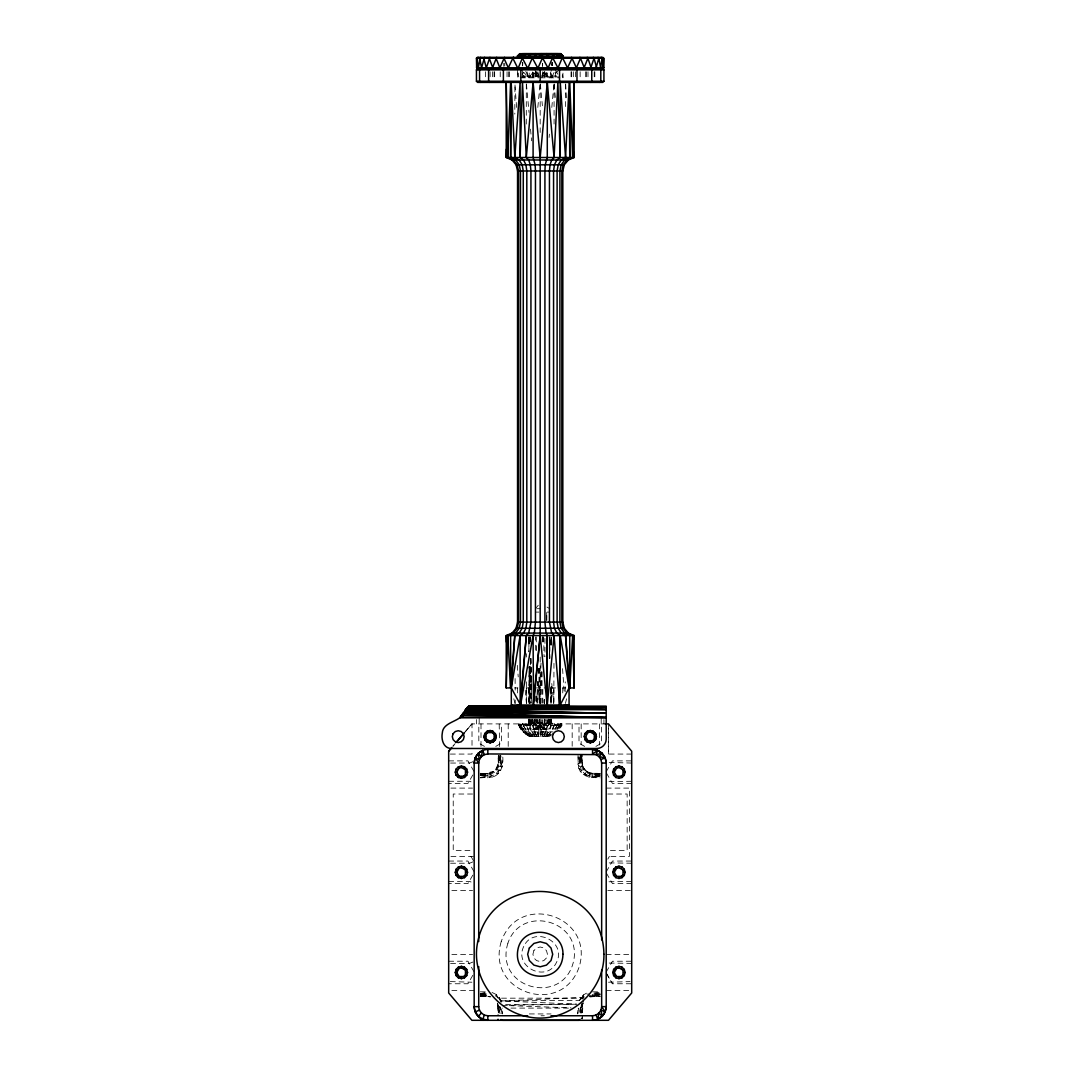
<?xml version="1.0" encoding="UTF-8"?>
<svg xmlns="http://www.w3.org/2000/svg" width="1074" height="1074" viewBox="0 0 1074 1074"><rect width="100%" height="100%" fill="white"/><g stroke="black" fill="none" stroke-linecap="round" stroke-linejoin="round"><path stroke-width="0.75" stroke-dasharray="5 3.75" d="M528.046 723.903L528.824 723.446L528.838 719.674M528.851 703.134L528.985 666.712M528.945 722.99L528.945 719.674L528.945 722.99L527.925 723.903M528.999 643.541L528.999 636.922L528.878 651.824L528.918 636.922L529.039 643.541M548.921 722.99L548.921 719.674L549.27 723.903M529.052 722.99L551.687 723.446L551.553 719.674L551.566 722.99L552.466 723.903M551.553 703.134L551.553 686.581M551.566 645.206L551.566 636.922L551.499 645.206M549.915 723.903L549.203 719.674M549.297 658.443L549.324 636.922L549.458 658.443M551.365 722.99L551.365 719.674L551.365 722.99L552.251 723.903M551.432 686.581L551.311 703.134M522.501 65.581L522.528 62.305M536.664 736.415L533.134 725.635L534.812 723.903L539.98 725.635L540.088 719.674M552.385 65.568L552.425 62.279M550.559 722.99L550.573 719.674L551.392 723.903M550.653 703.134L550.72 686.581M550.949 636.922L550.908 645.206L551.123 636.922M553.808 703.349L553.983 660.376M631.7 754.069L608.367 754.069L608.475 727.246M529.334 722.99L529.361 719.674L528.475 723.903M529.469 703.134L529.683 666.712M529.831 643.541L529.871 636.922M529.657 722.99L529.683 719.674L528.824 723.903L528.811 718.989M529.777 703.134L530.006 666.712M542.639 719.674L542.813 723.903M542.746 703.134L542.84 686.581M543.149 636.922L543.108 643.541L543.014 636.922M550.143 722.99L550.157 719.674L550.935 723.903M550.626 645.206L550.68 636.922M480.239 773.857C491.771 776.824 501.786 767.091 498.403 755.465L498.766 763.05L498.967 755.465M497.463 1003.17L498.349 1012.393L499.41 1013.198L499.491 1007.64L497.463 1003.17L498.349 1012.393L499.235 1006.593L500.457 1007.922L501.048 1013.722L501.598 1008.016L502.619 1013.937L502.619 1008.097M565.179 691.777L565.246 681.856M534.476 723.903L534.933 719.674M535.658 640.238L535.684 636.922M541.726 719.674L541.82 723.903M541.873 703.134L542.142 671.68M542.451 636.922L542.397 643.541L542.558 636.922L542.357 640.238M581.678 755.465L581.611 763.05L581.396 755.465M533.603 723.903L534.127 719.674M539.98 723.903L540.37 736.415M557.003 728.951L558.722 725.635L560.48 723.903L560.453 725.635L561.675 723.903L561.809 725.635L559.796 728.951L520.581 728.951L518.567 725.635L518.688 723.903L519.91 725.635L519.897 723.903L521.642 725.635L525.535 731.904L530.918 736.415M543.712 736.415L547.23 725.635L545.176 723.446L545.162 719.674M546.572 620.383L546.679 612.099L549.364 612.099M530.945 722.99L530.999 719.674L530.207 723.903M531.254 703.134L531.63 679.963M544.545 718.989L544.545 723.903L544.317 719.674M544.599 703.134L544.652 699.818L544.8 703.134M517.587 69.864L517.426 77.825L518.312 73.045M537.148 723.903L537.443 719.674M537.765 703.134L538.195 681.614M538.356 673.344L538.463 668.377M536.476 722.99L536.557 719.674L536.181 723.903M536.919 703.134L537.389 681.614M538.973 723.903L539.161 719.674M545.431 736.415L548.478 731.904L550.68 725.635L554.681 723.903L554.64 725.635L558.104 723.903L558.722 725.635M580.188 755.465L579.973 763.05L580.014 755.465L579.289 763.05L582.43 773.857L588.874 777.388L600.138 777.858M540.584 703.134L541.524 671.68M539.698 703.134L541.054 661.759M539.994 723.446L539.685 719.674M540.249 703.134L541.296 671.68M533.268 72.978L532.221 76.925M600.138 775.482C588.27 777.428 577.127 767.856 581.289 755.465M560.48 723.903L558.493 728.951M480.239 775.253C492.496 777.643 502.404 767.722 500.028 755.465M522.568 65.917L522.823 62.883M582.108 1019.105L582.296 1016.702M549.096 137.472L549.405 134.143M551.808 107.427L553.929 84.054M537.819 107.427L540.034 84.054M529.281 73.045L528.811 77.825L523.548 72.146M600.138 774.139C588.633 776.69 578.591 767.131 581.974 755.465C581.558 761.936 582.108 770.998 589.841 772.931L588.874 777.388L600.138 776.14L592.553 776.126L600.138 775.737M581.504 1003.854L582.296 1011.614L580.967 1013.198L581.504 1003.854L580.873 1007.64M480.239 777.858L492.738 777.012C499.128 771.669 503.088 763.963 500.484 755.465L500.403 763.05L500.189 755.465M582.363 1003.868L582.981 1003.197L581.746 1007.331L582.027 1012.393L582.363 1003.868L583.692 1000.901M534.946 736.415L530.677 728.951L529.952 723.903L533.134 725.635M546.398 76.012L547.364 76.925L546.545 76.012L547.015 72.978M581.746 1007.331L580.296 1007.855L579.329 1013.722L578.295 1008.083L577.745 1013.937L577.745 1008.097M529.965 736.415L521.642 728.951L519.735 725.635L520.044 723.903L520.098 725.635L524.233 731.904L530.086 736.415M531.388 723.903L531.979 719.674M544.639 76.925L544.813 70.186M547.284 736.415L551.392 731.904L554.372 725.635L550.049 723.903L547.928 725.635L544.062 736.415M565.448 703.457L566.535 698.798M533.013 76.925L534.543 72.978M581.893 1007.157L582.913 1003.17L582.296 1018.783M541.887 736.415L543.578 725.635L545.565 723.903L540.397 725.635L540.397 723.903L540.007 736.415M600.138 773.508C593.586 774.072 584.699 773.522 582.672 765.762L579.759 766.554L578.591 767.964L580.242 771.28L582.43 773.857L584.927 773.898L589.049 775.844L588.646 777.308L578.591 767.964L577.745 755.465M542.249 736.415L545.162 723.903L547.928 725.635M521.642 725.635L522.273 723.903L525.736 725.635L525.696 723.903L529.697 725.635M498.363 763.05L498.121 755.465C498.846 762.003 498.296 770.931 490.536 772.931L491.328 775.844L492.738 777.012C501.679 774.086 503.787 763.735 502.619 755.465M545.149 76.925L544.585 76.012L545.82 72.978M535.214 76.925L537.054 72.978M554.99 728.951L558.104 723.903M550.237 76.925L550.667 70.186M554.05 72.522L551.566 77.825L551.083 73.045M555.419 728.951L557.862 723.903L560.279 725.635L560.333 723.903L560.628 725.635L558.735 728.951M522.944 76.925L523.629 75.556L524.998 76.925M538.195 729.313L540.182 725.38L546.894 729.313L540.182 725.38L533.362 729.313M554.681 723.903L550.949 731.904L546.988 736.415M557.339 728.951L559.098 725.635L557.862 723.903M541.752 76.012L543.592 72.589M492.026 992.457L496.43 994.605L501.289 1000.968L579.356 1000.337L583.504 994.927L586.699 993.047M583.504 994.927L581.692 998.162L582.591 998.874M537.967 729.313L540.182 725.38L545.78 729.313M560.628 725.635L561.635 723.903L561.809 725.635L518.567 725.635L518.742 723.903L519.735 725.635M472.802 774.985L467.928 783.429L448.677 783.429M472.802 875.149L467.928 883.593L448.677 883.593M472.802 975.313L467.928 983.757L448.677 983.757M606.206 771.709L612.448 760.889L631.7 760.889M607.803 859.146L609.388 856.394M606.206 871.873L612.448 861.053L631.7 861.053M606.206 972.037L612.448 961.23L631.7 961.23M522.018 75.18L523.548 72.522M582.833 999.062L584.175 996.927M531.952 723.446L532.261 719.674M555.11 76.925L555.728 70.186M542.008 75.18L543.82 72.522M586.659 771.441L584.927 773.898L585.424 776.032M531.791 736.415L526.904 731.904L522.514 723.903L521.279 725.635L523.038 728.951L530.731 736.415M501.585 1002.029L499.491 997.531L496.43 994.605L495.517 995.88L498.672 998.176L581.692 998.162L583.974 994.658L588.794 993.933M536.315 736.415L532.449 725.635L530.328 723.903L529.052 725.635L530.086 728.951L534.624 736.415M532.758 72.522L528.811 77.825L525.092 69.864M535.402 608.703L538.275 605.266M455.121 743.638L452.892 746.255L455.04 743.772M464.787 732.253L471.889 723.903L605.642 723.903M545.753 736.415L550.277 728.951L551.324 725.635L550.049 723.903M465.646 731.354L472.01 723.903L472.01 749.034M522.447 76.925L523.629 75.556L524.81 76.925M469.083 727.205L472.01 723.903M558.923 69.864L551.566 77.825L551.271 69.864M580.967 1018.877L582.027 1017.763M522.259 76.925L523.629 75.556L524.313 76.925M583.92 996.726L582.081 998.471L583.974 994.658L584.847 995.853M500.806 770.179L498.672 770.676L496.215 768.944L497.705 765.762L502.068 766.957L498.672 770.676L498.618 773.173L491.328 775.844L489.113 777.804L487.824 776.314L480.239 775.71L487.824 775.629L480.239 775.415M535.711 729.313L540.182 725.38L545.646 729.313M535.523 729.313L540.182 725.38L544.666 729.313M548.344 736.415L550.855 734.415L526.059 734.415L520.581 728.951M498.282 998.484L496.43 994.605M542.826 75.838L546.8 72.857M542.652 76.066L547.579 72.522M522.514 723.903L520.098 725.635L519.897 723.903M549.458 736.415L552.304 734.415M584.162 768.944L580.242 771.28M579.356 1000.337L580.994 999.223L580.886 997.531L501.289 1000.968L576.469 1004.096M472.829 761.721L469.62 763.05L448.677 763.05M472.829 861.885L469.62 863.227L448.677 863.227M472.829 962.049L469.62 963.391L448.677 963.391M523.387 725.635L526.005 723.903L528.972 731.904L533.093 736.415M532.449 725.635L535.214 723.903L539.819 725.635M533.483 729.313L540.182 725.38L543.712 729.313M495.745 746.403L501.37 743.154L501.37 723.903M595.909 746.403L601.534 743.154L601.534 723.903M547.23 725.635L550.425 723.903L550.68 725.635M526.005 725.635L530.328 723.903M540.558 725.635L545.162 723.903M487.824 773.589L480.239 773.629C485.609 776.408 494.362 766.876 496.054 775.361M608.488 982.213L630.089 981.596M480.239 993.732L487.824 991.839M609.012 781.617L631.7 781.268M609.012 881.781L631.7 881.432M600.138 776.395L592.553 777.858L592.553 773.307C583.383 773.213 580.927 762.862 582.296 755.465M590.163 996.82L600.138 996.108L589.559 996.538M480.239 777.589L491.328 775.844M594.07 993.128L600.138 992.108M589.264 995.517L600.138 994.443M589.639 996.82L600.138 996.404M480.239 773.307C486.146 773.616 493.194 774.072 496.698 768.179L498.067 763.05L502.619 763.05L500.739 755.465M480.239 995.665L487.824 995.061L487.824 996.404L490.2 996.82M480.239 994L487.824 993.423M600.138 774.314L592.553 774.649L600.138 774.636M480.239 995.987L487.824 995.705L480.239 995.773M592.553 996.108L600.138 995.84L592.553 995.048M480.239 996.35L487.824 996.122L480.239 996.068M480.239 994.282L487.824 994.068L480.239 994.108M480.239 774.193L487.824 773.992L480.239 773.924M502.39 1005.398L574.845 1004.217M505.626 1004.66L576.496 1004.177M600.138 773.642L589.774 773.213M522.528 70.186L522.528 76.012L559.635 76.012M562.105 76.012L562.951 76.012L562.951 73.099M520.138 76.925L558.856 76.925M520.474 77.825L538.557 77.825M540.182 77.825L559.903 77.825M537 608.703L540.182 608.703M535.322 612.099L538.92 612.099M514.607 687.937L517.91 687.937M526.153 687.937L532.14 687.937M535.402 687.937L544.961 687.937M550.626 687.937L558.144 687.937M562.467 687.937L565.77 687.937M528.838 722.99L551.566 722.99M523.092 731.904L553.097 731.904M526.059 734.415L529.375 736.415L550.412 736.415M450.342 754.069L472.01 754.069L472.01 750.713M448.677 760.889L467.928 760.889L474.171 771.709M577.745 763.05L582.296 763.05M631.7 763.05L608.488 762.446M592.553 773.307L600.138 773.307M448.677 781.268L469.62 781.268L472.829 782.597M631.7 783.429L612.448 783.429L606.206 772.622M450.946 788.101L472.506 788.101M606.206 788.101L629.431 788.101L629.431 856.394L607.871 856.394M472.56 794.022L453.228 794.022L453.228 850.474L472.56 850.474M607.817 794.022L627.149 794.022L627.149 850.474L607.817 850.474M450.946 856.394L474.171 856.394M448.677 861.053L467.928 861.053L474.171 871.873M631.7 863.227L609.012 862.878M448.677 881.432L469.62 881.432L472.829 882.761M631.7 883.593L612.448 883.593L606.206 872.786M451.859 890.427L472.573 890.427M607.803 890.427L631.7 890.427M451.859 954.397L472.573 954.397M606.206 954.397L630.102 954.397M448.677 961.23L467.928 961.23L474.171 972.037M631.7 963.391L609.012 963.042M450.288 981.596L471.889 982.213M606.206 972.95L612.448 983.757L631.7 983.757M451.859 990.59L474.171 990.59M606.206 990.59L630.102 990.59M480.239 991.839L486.307 991.839M592.553 991.839L600.138 991.839M480.239 996.404L490.737 996.82M510.969 1008.097L571.073 1008.097M529.334 1013.937L551.043 1013.937M541.014 1015.749L544.343 1015.749M600.138 994.108L592.553 994.068L600.138 994.282M509.089 1005.64L571.046 1007.855M480.239 774.314L487.824 774.649M600.138 993.987L592.553 993.383L592.553 996.404M480.239 994.443L487.824 995.061M500.605 766.554L502.162 766.729L501.075 763.05M589.049 775.844L592.553 776.314M552.023 723.903L551.137 719.674M499.276 1007.573L498.108 1006.821M547.928 723.903L547.337 719.674M547.122 723.903L546.585 719.674M584.632 746.403L579.007 743.154L579.007 723.903M484.468 746.403L478.829 743.154L478.829 723.903M547.015 607.065L549.754 608.703M529.509 736.415L523.307 731.904L518.823 725.635L518.688 723.903L518.823 725.635L523.4 731.904L529.576 736.415M556.99 725.635L554.372 723.903L554.372 725.635M533.577 72.857L538.866 76.831M532.019 736.415L527.28 731.904L522.273 723.903M534.812 723.903L536.799 725.635L538.49 736.415M533.375 736.415L529.428 731.904L525.696 723.903M548.156 76.925L547.243 76.012L547.243 72.978M518.541 76.925L517.628 73.099M579.759 766.554L577.799 764.339L579.289 763.05L578.013 755.465M543.498 729.313L540.182 725.38L533.899 729.313L540.182 725.38L542.41 729.313M522.528 76.012L523.239 76.925M534.745 69.864L538.369 75.18M555.285 69.864L558.359 75.18M606.756 973.903L612.448 983.757M470.976 856.394L474.171 861.912M527.589 76.925L527.066 70.186M535.214 723.903L538.128 736.415M499.061 997.867L500.873 1002.297M498.376 1006.271L499.41 1013.198M532.865 76.925L532.57 70.186M500.457 1007.922L500.135 1006.741L499.491 1007.64L501.048 1013.722M513.842 698.798L514.929 703.457M541.028 729.313L540.182 725.38L540.786 729.313M537.993 72.978L538.611 76.012M548.693 723.446L548.532 719.674M499.558 746.591L499.209 723.903M535.201 72.978L535.792 76.012M562.36 74.643L562.951 77.825L562.857 73.045M580.296 1007.855L580.967 1013.198M533.496 72.978L533.832 76.012M537.819 681.856L540.021 703.349M529.455 666.981L531.603 688.474M540.343 84.054L542.397 105.762M551.781 683.52L553.647 703.349M525.199 690.126L526.421 703.349M526.448 84.054L529.012 112.434M530.529 129.122L531.576 140.815M544.33 72.978L544.585 76.012M554.211 84.054L555.312 97.412M517.279 665.33L518.232 676.902M580.349 755.465L580.953 763.05M516.581 107.427L514.929 84.054L514.808 114.099M562.561 668.632L564.172 691.777M498 1005.465L498.067 1015.601M565.662 84.054L566.495 99.076M499.074 755.465L499.423 763.05M581.746 755.465L582.014 763.05M546.478 72.978L546.545 76.012M546.867 620.383L546.679 612.099L546.733 620.383M549.123 719.674L549.203 722.99M534.839 719.674L534.906 722.99M530.959 658.443L531.63 691.549M532.194 719.674L532.261 722.99M530.865 658.443L531.617 699.818M543.699 636.922L544.035 656.791M545.068 719.674L545.122 722.99M534.047 719.674L534.1 722.99M543.927 699.818L543.981 703.134M544.209 719.674L544.263 722.99M536.248 636.922L536.436 651.824M537 694.851L537.107 703.134M537.336 719.674L537.376 722.99M549.633 636.922L549.861 658.443M535.658 645.206L535.738 651.824M536.194 696.502L536.275 703.134M498.698 755.465L498.766 763.05M530.583 658.443L530.838 703.134M529.16 636.922L529.2 643.541M529.334 666.712L529.549 703.134M515.104 678.553L515.184 690.126M515.252 700.047L515.278 703.349M530.22 666.712L530.355 703.134M530.422 719.674L529.643 723.903L529.67 718.989M529.12 666.712L529.267 703.134M526.367 653.757L526.381 657.06M526.488 681.856L526.569 703.349M551.043 686.581L551.096 703.134M538.987 668.377L539.041 703.134M539.054 719.674L539.054 722.99M608.367 723.903L608.367 754.069M603.924 719.58L603.924 723.903M601.198 717.982L601.198 723.903M599.373 723.903L599.373 745.047M594.821 71.757L594.821 79.355M594.217 71.757L594.217 79.355M587.988 71.757L587.988 79.355M586.323 71.757L586.323 79.355M585.719 71.757L585.719 79.355M581.168 723.903L581.168 744.846M580.148 71.757L580.148 79.355M575.597 71.757L575.597 79.355M573.328 71.757L573.328 79.355M572.173 723.903L572.173 746.215M571.663 71.757L571.663 79.355M571.046 71.757L571.046 79.355M565.568 84.054L565.568 107.427M562.749 687.937L562.749 694.354M554.077 84.054L554.077 124.114M553.848 687.937L553.848 704.007M552.009 62.305L552.009 65.568M551.566 687.937L551.566 704.276M551.566 718.989L551.566 723.903M550.707 687.937L550.707 704.276M550.707 718.989L550.707 723.903M549.754 638.412L549.754 658.228M548.237 718.989L548.237 723.903M547.646 736.415L547.646 729.313L532.731 729.313L532.731 736.415M546.142 729.313L546.142 736.415M544.961 638.412L544.961 656.576M544.746 71.757L544.746 79.355M544.545 699.375L544.545 704.276M544.129 71.757L544.129 79.355M542.518 63.178L542.518 66.105M542.464 63.326L542.464 66.32M542.464 71.757L542.464 79.355M541.685 729.313L541.685 736.415M540.182 84.054L540.182 132.464M540.182 657.06L540.182 704.276M540.182 718.989L540.182 723.903M539.578 668.377L539.578 703.134M539.578 719.674L539.578 722.99M538.678 729.313L538.678 736.415M537.913 71.757L537.913 79.355M536.248 71.757L536.248 79.355M535.832 696.1L535.832 704.276M535.832 718.989L535.832 723.903M535.631 71.757L535.631 79.355M534.234 729.313L534.234 736.415M532.717 719.674L532.127 723.903L532.14 718.989M530.623 659.879L530.623 687.937M529.67 687.937L529.67 704.276M528.811 687.937L528.811 704.276M526.529 687.937L526.529 704.007M526.3 84.054L526.3 125.792M523.629 75.556L523.629 76.925M522.649 62.305L522.649 65.568M517.628 687.937L517.628 695.965M509.331 71.757L509.331 79.355M508.714 71.757L508.714 79.355M508.203 723.903L508.203 749.397M507.049 71.757L507.049 79.355M504.767 63.178L504.767 66.105M503.76 63.326L503.76 66.32M500.216 71.757L500.216 79.355M494.658 71.757L494.658 79.355M494.053 71.757L494.053 79.355M492.375 71.757L492.375 79.355M490.106 71.757L490.106 79.355M487.824 773.307L487.824 777.858M485.555 71.757L485.555 79.355M481.004 723.903L481.004 746.672M479.179 717.982L479.179 723.903M476.44 719.58L476.44 723.903M530.18 636.922L530.14 643.541L530.113 636.922M552.049 62.279L552.036 65.554L552.157 62.292M561.635 723.903L559.554 728.951L561.675 723.903M501.222 941.616C485.569 992.712 561.783 1017.481 579.154 966.949C594.808 915.854 518.594 891.084 501.222 941.616M507.895 943.2C493.597 989.235 564.535 1007.197 573.865 959.901C580.98 919.8 520.715 904.536 507.895 943.2M523.776 946.382C513.345 967.11 546.894 983.26 556.601 962.183C567.018 941.455 533.483 925.305 523.776 946.382M533.872 950.638L532.905 954.276L533.872 957.927L536.544 960.586L540.182 961.566L543.833 960.586L546.491 957.927L547.471 954.276L546.491 950.638L543.833 947.98L540.182 947L536.544 947.98L533.872 950.638"/><path stroke-width="1.5" d="M547.284 635.566L546.881 706.142L547.284 635.566L546.075 633.096L544.921 622.101L544.921 170.981L545.23 164.819L547.284 157.502L547.284 82.389L540.182 157.502L540.182 635.566L533.496 706.142L533.093 635.566L534.302 633.096L535.456 622.101L535.456 170.981L535.147 164.819L533.093 157.502L533.093 82.389L540.182 157.502M510.62 687.937L510.62 635.566L515.668 633.096L519.198 628.263L520.474 622.101L520.474 170.981L519.198 164.819L515.668 159.986L510.62 157.502L511.184 82.389L514.808 157.502L519.145 159.986L522.179 164.819L523.266 170.981L523.266 622.101L522.179 628.263L519.145 633.096L514.808 635.566L510.62 687.937L507.707 635.566L513.251 633.096L517.144 628.263L518.541 622.101L518.541 170.981L517.144 164.819L513.251 159.986L507.707 157.502L506.23 82.389L506.23 157.502L512.029 159.986L568.347 159.986L574.147 157.502L574.147 82.389L572.657 157.502L567.126 159.986L563.232 164.819L561.836 170.981L561.836 622.101L563.232 628.263L567.126 633.096L572.657 635.566L574.147 687.937L569.072 687.937L560.185 705L560.252 635.566L556.829 633.096L554.426 628.263L553.566 622.101L553.566 170.981L554.426 164.819L556.829 159.986L560.252 157.502L560.252 82.389L565.568 157.502L561.232 159.986L558.198 164.819L557.111 170.981L557.111 622.101L558.198 628.263L561.232 633.096L565.568 635.566L569.757 687.937L572.657 635.566M514.808 635.566L511.305 687.937L511.305 705L569.072 705L559.151 706.142L560.252 635.566L569.072 687.937L569.072 705L566.924 706.142M506.391 149.165L506.23 157.502L574.147 157.502L574.053 152.495M511.305 687.937L520.111 635.566L523.548 633.096L525.938 628.263L526.81 622.101L526.81 170.981L525.938 164.819L523.548 159.986L520.111 157.502L522.474 82.389L526.3 157.502L528.663 159.986L530.328 164.819L530.932 170.981L530.932 622.101L528.663 633.096L526.3 635.566L520.568 705L521.212 706.142L511.305 687.937L506.23 687.937L507.707 635.566M574.053 638.842L574.147 635.566L568.347 633.096L512.029 633.096L506.23 635.566L506.23 687.937M507.707 157.502L510.62 82.389L510.62 157.502M541.323 54.479L541.363 53.7L560.655 53.7L562.951 55.982L562.951 57.338L561.581 54.613L560.48 53.7L562.736 55.982L562.32 57.338L558.977 53.7M565.568 157.502L569.193 82.389L569.757 157.502L564.709 159.986L561.178 164.819L559.903 170.981L559.903 622.101L561.178 628.263L564.709 633.096L569.757 635.566L569.757 687.937M559.809 705L554.077 635.566L551.7 633.096L549.445 622.101L549.445 170.981L550.049 164.819L551.7 159.986L554.077 157.502L557.889 82.389L560.252 157.502M478.172 57.338L477.272 58.251L476.655 67.81L477.554 68.723L603.024 68.723L603.924 67.81L603.722 58.251L602.809 57.338L477.353 57.338L476.44 58.251L476.655 67.81L603.924 67.81M602.205 68.723L603.105 67.81L603.722 58.251L476.44 58.251M514.808 157.502L520.111 82.389L520.111 157.502M511.305 705L513.439 706.142L520.192 705L526.3 635.566M526.3 157.502L533.093 82.389M547.27 705L554.077 635.566M533.107 705L540.182 635.566L547.109 705M520.46 53.7L517.628 57.338L517.426 55.982L519.695 53.7L560.655 53.7L521.951 53.7L522.649 54.156M469.15 706.142L466.129 708.759L462.975 715.136L462.8 713.807L462.975 715.136L465.901 709.095L469.15 706.142L606.206 706.142L606.206 739.382C606.112 744.269 601.99 748.39 597.104 748.484L451.402 748.484C443.468 748.43 441.065 739.556 442.3 733.059C442.77 723.836 454.195 722.211 460.088 717.526L462.975 716.72M527.616 68.723L532.61 57.338L535.55 55.982L536.02 53.7L557.701 53.7M547.767 68.723L552.761 57.338M479.179 68.723L478.292 67.81L480.588 57.338M599.722 82.389L600.809 81.248L600.809 69.864L599.722 68.723L600.648 67.81L602.071 58.251L601.198 57.338M517.628 57.338L517.843 55.982L518.057 57.338L519.507 55.982L519.306 57.338L522.676 53.7M518.057 57.338L518.272 55.982M520.568 705L533.093 635.566M601.655 969.943L601.655 1006.647C601.561 1011.533 597.439 1015.642 592.553 1015.749L592.553 1020.3C599.883 1020.152 606.058 1013.977 606.206 1006.647L606.206 763.05C606.045 755.72 599.883 749.545 592.553 749.397L487.824 749.397C480.467 749.531 474.332 755.707 474.171 763.05L474.171 1006.647C474.359 1013.923 480.4 1020.367 487.824 1020.3L487.824 1015.749C482.938 1015.655 478.816 1011.533 478.722 1006.647L478.722 966.6M475.218 757.841L474.171 763.05L478.722 763.05L479.393 759.627L478.172 753.411L482.602 750.444L484.32 754.646L481.353 756.646L479.393 759.627L475.218 757.841L478.172 753.398L482.602 750.444L481.353 756.646L478.172 753.411L475.218 757.841L478.722 763.05L478.722 941.576M605.145 1011.856L600.984 1010.07L602.192 1016.286L599.01 1013.051L597.775 1019.253L602.205 1016.299L605.172 1011.869L606.206 1006.647L601.655 1006.647L605.145 1011.856L602.192 1016.286L597.775 1019.253L596.057 1015.051M523.642 54.156L522.582 54.103L541.363 53.7L538.396 54.062M482.387 68.723L481.541 67.81L484.549 57.338M595.815 68.723L598.822 58.251L597.99 57.338M568.347 633.096L564.293 628.263L562.83 622.101L562.83 170.981L564.293 164.819L568.347 159.986M512.029 633.096L516.084 628.263L517.547 622.101L517.547 170.981L516.084 164.819L512.029 159.986M463.203 713.19L606.206 717.526L460.088 717.526L463.471 712.8L464.143 714.062L465.029 710.384L606.206 713.176L463.203 713.19L464.143 714.062L464.143 711.753L606.206 713.176L465.257 710.062L606.206 709.471L467.311 707.31L606.206 707.014L517.306 706.142L468.371 706.37L606.206 707.014L467.767 706.826M455.269 772.166L456.101 769.091L458.343 766.836L461.417 766.017L464.492 766.836L466.747 769.091L467.566 772.166L466.747 775.24L464.492 777.482L461.417 778.314L458.343 777.482L456.101 775.24L455.269 772.166L456.759 772.166L459.081 768.125L461.417 767.494L465.458 769.83L465.458 774.502L463.753 776.207L459.081 776.207L456.759 772.166M494.147 734.321L495.423 733.569L496.255 736.643L495.423 739.717L493.181 741.973L490.106 742.792L487.032 741.973L484.777 739.717L483.958 736.643L484.777 733.569L487.032 731.327L490.106 730.508L493.181 731.327L492.442 732.602L487.771 732.602L486.066 734.321L486.066 738.979L490.106 741.315L494.147 738.979L494.147 734.321L492.442 732.602M455.269 872.33L456.101 869.255L458.343 867L461.417 866.181L464.492 867L466.747 869.255L467.566 872.33L466.747 875.404L464.492 877.646L461.417 878.478L458.343 877.646L456.101 875.404L455.269 872.33L456.759 872.33L459.081 868.289L461.417 867.658L465.458 869.994L465.458 874.666L463.753 876.371L459.081 876.371L456.759 872.33M455.269 972.494L456.101 969.419L458.343 967.177L461.417 966.345L464.492 967.177L466.747 969.419L467.566 972.494L466.747 975.568L464.492 977.81L461.417 978.642L458.343 977.81L456.101 975.568L455.269 972.494L456.759 972.494L459.081 968.453L461.417 967.822L465.458 970.158L465.458 974.83L463.753 976.534L459.081 976.534L456.759 972.494M586.229 738.979L584.941 739.717L587.196 741.973L590.27 742.792L593.345 741.973L595.587 739.717L596.419 736.643L595.587 733.569L593.345 731.327L590.27 730.508L587.196 731.327L584.941 733.569L584.122 736.643L585.598 736.643L587.934 732.602L590.27 731.985L594.311 734.321L594.311 738.979L592.606 740.684L587.934 740.684L585.598 736.643M612.811 772.166L613.63 769.091L615.885 766.836L618.96 766.017L622.021 766.836L624.276 769.091L625.095 772.166L624.276 775.24L622.021 777.482L618.96 778.314L615.885 777.482L613.63 775.24L612.811 772.166L614.288 772.166L616.624 768.125L618.96 767.494L623.001 769.83L623.001 774.502L621.282 776.207L616.624 776.207L614.288 772.166M612.811 872.33L613.63 869.255L615.885 867L618.96 866.181L622.021 867L624.276 869.255L625.095 872.33L624.276 875.404L622.021 877.646L618.96 878.478L615.885 877.646L613.63 875.404L612.811 872.33L614.288 872.33L616.624 868.289L618.96 867.658L623.001 869.994L623.001 874.666L621.282 876.371L616.624 876.371L614.288 872.33M612.811 972.494L613.63 969.419L615.885 967.177L618.96 966.345L622.021 967.177L624.276 969.419L625.095 972.494L624.276 975.568L622.021 977.81L618.96 978.642L615.885 977.81L613.63 975.568L612.811 972.494L614.288 972.494L616.624 968.453L618.96 967.822L623.001 970.158L623.001 974.83L621.282 976.534L616.624 976.534L614.288 972.494M517.91 68.723L522.702 57.338M557.674 68.723L562.467 57.338M487.086 68.723L486.307 67.81L489.959 57.338M590.418 68.723L594.056 58.251L593.291 57.338M520.836 68.723L520.836 82.389M559.527 82.389L559.527 68.723M496.658 57.338L492.469 67.81L493.087 68.723M583.706 68.723L587.894 58.251L587.223 57.338M525.468 54.156L523.548 53.7L535.913 53.7L528.274 54.103L534.503 54.062M546.371 54.546L546.693 53.7L542.357 54.156M484.401 1015.078L482.696 1019.293C477.406 1017.118 474.695 1012.138 474.171 1006.647L478.722 1006.647M500.444 68.723L499.88 67.81L504.498 57.338M513.251 57.338L508.311 67.81L508.767 68.723M567.126 68.723L572.053 58.251L571.596 57.338L576.402 67.81L575.879 68.723M576.402 67.81L580.497 58.251L579.92 57.338M597.762 750.457L592.553 753.948L592.553 749.397L597.762 750.457L602.192 753.411L595.976 754.619L598.956 756.593L600.957 759.546L601.655 763.05L606.206 763.05L605.172 757.828L602.192 753.411L597.762 750.457L595.976 754.619L487.824 753.948L484.32 754.646M462.8 713.807L460.504 717.204L462.8 713.807L606.206 717.526L460.088 717.526M520.742 55.982L522.528 57.338L524.649 55.982L527.066 57.338L529.71 55.982L530.757 53.7L534.355 54.156M562.32 57.338L562.951 55.982L517.426 55.982M537.658 68.723L542.719 57.338M458.343 777.482L459.081 776.207M463.753 768.125L464.492 766.836M487.032 741.973L487.771 740.684M458.343 877.646L459.081 876.371M463.753 868.289L464.492 867M587.196 741.973L587.934 740.684M592.606 732.602L593.345 731.327M458.343 977.81L459.081 976.534M463.753 968.453L464.492 967.177M615.885 777.482L616.624 776.207M621.282 768.125L622.021 766.836M615.885 877.646L616.624 876.371M621.282 868.289L622.021 867M615.885 977.81L616.624 976.534M621.282 968.453L622.021 967.177M557.889 54.062L558.601 53.7L558.091 54.224M503.384 68.723L503.384 82.389M576.98 82.389L576.98 68.723M513.426 57.338L512.862 58.251L517.587 67.81M460.504 717.204L462.089 714.854M524.649 55.982L526.206 53.7M460.504 717.419L461.753 715.311L461.766 716.197L461.672 715.432L606.206 717.526M460.504 716.989L461.672 715.432M489.543 68.723L488.616 69.864L488.616 81.248L489.543 82.389M590.834 82.389L591.761 81.248L591.761 69.864L590.834 68.723M527.938 54.156L531.442 54.156M605.145 723.903L608.488 723.903L631.7 751.223L631.7 992.98L608.488 1020.3L471.889 1020.3L448.677 992.98L448.677 751.223L451.832 747.491M464.505 732.589L456.061 742.523L463.525 733.837M448.677 751.223L450.798 748.739M480.642 68.723L479.568 69.864L479.568 81.248L480.642 82.389M478.212 1016.34L481.421 1013.104M602.796 68.723L603.924 69.864L603.924 81.248L602.796 82.389L477.581 82.389L476.44 81.248L476.44 69.864L477.581 68.723M585.142 733.69L587.317 731.528L590.27 730.736L593.224 731.528L595.399 733.69L596.191 736.643L595.399 739.61L593.224 741.772L590.27 742.564L587.317 741.772L585.142 739.61L584.35 736.643M602.192 753.411L598.956 756.593L605.159 757.828L602.876 754.404M561.071 55.982L559.635 57.338L556.077 53.7M557.715 54.156L558.601 53.7M554.56 54.156L556.654 54.062L552.009 54.156M557.849 55.982L555.728 57.338L553.311 55.982L551.996 53.7M484.777 739.717L486.066 738.979M456.101 775.24L457.376 774.502M465.458 769.83L466.747 769.091M594.311 734.321L595.587 733.569M613.63 775.24L614.919 774.502M623.001 769.83L624.276 769.091M456.101 875.404L457.376 874.666M465.458 869.994L466.747 869.255M613.63 875.404L614.919 874.666M623.001 869.994L624.276 869.255M456.101 975.568L457.376 974.83M465.458 970.158L466.747 969.419M613.63 975.568L614.919 974.83M623.001 970.158L624.276 969.419M526.609 53.7L525.616 54.062M553.311 55.982L550.667 57.338L547.807 55.982L547.042 53.7M547.807 55.982L544.813 57.338L541.739 55.982L535.577 57.338L535.55 55.982M545.471 54.156L546.693 53.7L542.182 54.062M479.42 1010.151L475.218 1011.896L475.997 1013.467L481.004 1018.474L487.824 1020.3M600.957 759.546L605.159 757.828M534.597 54.049L535.913 53.7M551.459 53.7L549.324 54.062M552.439 54.156L554.748 54.062M522.139 54.103L523.87 54.156M522.582 54.103L523.629 54.062M522.984 54.734L521.951 53.7L523.709 54.062M476.44 69.864L603.924 69.864M476.44 81.248L603.924 81.248M516.084 164.819L564.293 164.819M517.547 170.981L562.83 170.981M517.547 622.101L562.83 622.101M516.084 628.263L564.293 628.263M483.958 736.643L485.435 736.643M494.765 736.643L496.255 736.643M594.942 736.643L596.419 736.643M466.089 772.166L467.566 772.166M623.618 772.166L625.095 772.166M466.089 872.33L467.566 872.33M623.618 872.33L625.095 872.33M466.089 972.494L467.566 972.494M623.618 972.494L625.095 972.494M487.824 1015.749L527.723 1015.749M550.989 1015.749L592.553 1015.749M580 1020.3L579.329 1019.588L578.94 1020.3L502.619 1020.3L501.048 1019.588L501.061 1020.3M466.129 708.759L606.206 709.471L466.841 707.82M480.951 1019.844L483.273 1020.3M529.71 55.982L532.57 57.338M584.941 733.569L586.229 734.321M594.311 738.979L595.587 739.717M613.63 769.091L614.919 769.83M623.001 774.502L624.276 775.24M484.777 733.569L486.066 734.321M494.147 738.979L495.423 739.717M456.101 769.091L457.376 769.83M465.458 774.502L466.747 775.24M613.63 869.255L614.919 869.994M623.001 874.666L624.276 875.404M456.101 869.255L457.376 869.994M465.458 874.666L466.747 875.404M613.63 969.419L614.919 970.158M623.001 974.83L624.276 975.568M456.101 969.419L457.376 970.158M465.458 974.83L466.747 975.568M501.048 1019.588L501.8 1020.3M493.154 68.723L489.234 58.251M615.885 766.836L616.624 768.125M621.282 776.207L622.021 777.482M587.196 731.327L587.934 732.602M592.606 740.684L593.345 741.973M615.885 867L616.624 868.289M621.282 876.371L622.021 877.646M487.032 731.327L487.771 732.602M492.442 740.684L493.181 741.973M615.885 967.177L616.624 968.453M621.282 976.534L622.021 977.81M458.343 766.836L459.081 768.125M463.753 776.207L464.492 777.482M458.343 867L459.081 868.289M463.753 876.371L464.492 877.646M458.343 967.177L459.081 968.453M463.753 976.534L464.492 977.81M542.759 58.251L547.874 67.81M532.503 58.251L537.618 67.81M552.935 58.251L557.916 67.81M522.447 58.251L527.441 67.81M562.789 58.251L567.515 67.81M503.974 58.251L508.311 67.81M580.497 58.251L584.337 67.81M496.027 58.251L499.88 67.81M587.894 58.251L591.143 67.81M498.376 1020.3L498.067 1019.253L498.067 1020.3M594.056 58.251L596.634 67.81M483.743 58.251L486.307 67.81M598.822 58.251L600.648 67.81M479.729 58.251L481.541 67.81M602.071 58.251L603.105 67.81M477.272 58.251L478.292 67.81M547.284 82.389L554.077 157.502M541.591 53.7L541.739 55.982M565.568 635.566L569.072 687.937M572.657 157.502L569.757 82.389L569.757 157.502M506.418 642.118L506.23 635.566L574.147 635.566L574.147 687.937M461.766 715.311L461.766 716.197M520.111 635.566L520.192 705M618.96 766.017L618.96 767.494M618.96 776.824L618.96 778.314M618.96 866.181L618.96 867.658M618.96 876.988L618.96 878.478M618.96 966.345L618.96 967.822M618.96 977.165L618.96 978.642M601.655 763.05L601.655 939.911M590.27 730.508L590.27 731.985M590.27 741.315L590.27 742.792M540.182 68.723L540.182 82.389M490.106 730.508L490.106 731.985M490.106 741.315L490.106 742.792M487.824 749.397L487.824 753.948M461.417 766.017L461.417 767.494M461.417 776.824L461.417 778.314M461.417 866.181L461.417 867.658M461.417 876.988L461.417 878.478M461.417 966.345L461.417 967.822M461.417 977.165L461.417 978.642M603.924 954.276C604.568 992.859 566.025 1024.757 528.247 1016.89C496.134 1010.929 472.694 978.669 476.95 946.288C488.227 868.45 602.501 875.646 603.924 954.276M562.951 954.276C562.333 986.791 511.761 981.475 517.923 949.55C522.702 923.815 563.622 928.124 562.951 954.276M453.107 733.69L452.315 736.643L453.107 739.61L455.269 741.772L458.236 742.564L461.189 741.772L463.364 739.61L464.156 736.643L463.364 733.69L461.189 731.528L458.236 730.736L455.269 731.528L453.107 733.69M484.978 733.69L484.186 736.643L484.978 739.61L487.14 741.772L490.106 742.564L493.06 741.772L495.235 739.61L496.027 736.643L495.235 733.69L493.06 731.528L490.106 730.736L487.14 731.528L484.978 733.69M553.271 733.69L552.479 736.643L553.271 739.61L555.446 741.772L558.399 742.564L561.353 741.772L563.528 739.61L564.32 736.643L563.528 733.69L561.353 731.528L558.399 730.736L555.446 731.528L553.271 733.69M529.348 948.02L527.67 954.276L529.348 960.545L533.926 965.123L540.182 966.801L546.451 965.123L551.029 960.545L552.707 954.276L551.029 948.02L546.451 943.442L540.182 941.764L533.926 943.442L529.348 948.02"/></g></svg>
